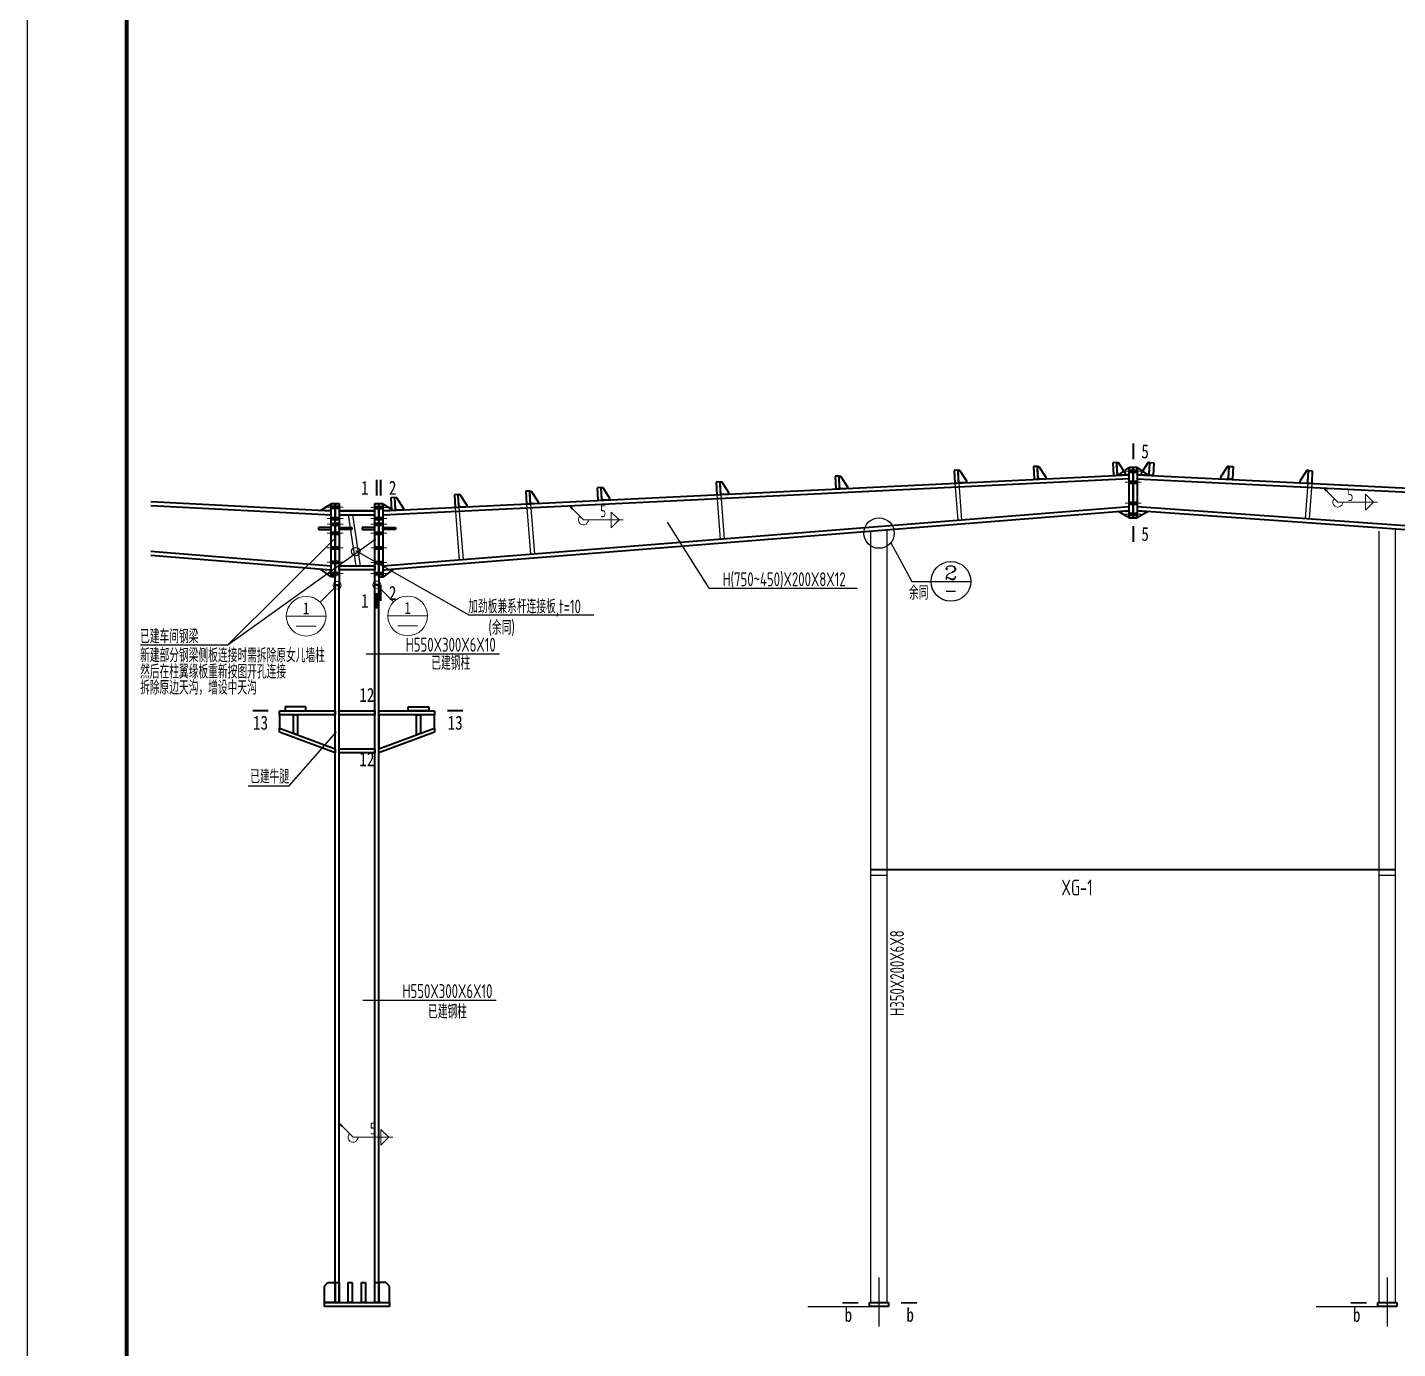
# Model space of a CAD drawing. Extents: x 2303022 to 2899168, y 17226141 to 18257813.
# Drawn here: x 2536210 to 2570717, y 17286835 to 17320104 of the extents above; entities that cross this region are included whole.
import ezdxf
from ezdxf.enums import TextEntityAlignment as Align

# ---------------------------------------------------------------- set-up
doc = ezdxf.new("R2010")
doc.units = 0
doc.header["$LTSCALE"] = 1000
doc.header["$MEASUREMENT"] = 0
doc.linetypes.add('DOTE', pattern=[2.42, 2, -0.2, 0.02, -0.2])
for name, color, linetype, lineweight in [('10', 7, 'Continuous', 35), ('114', 2, 'Continuous', 18), ('12', 2, 'Continuous', 35), ('14', 2, 'Continuous', 35), ('墙线__粗线', 7, 'Continuous', 18), ('焊缝标注', 9, 'Continuous', 18), ('索引符号标注', 9, 'Continuous', 18)]:
    doc.layers.add(name, color=color, linetype=linetype, lineweight=lineweight)
for name, color, linetype in [('11', 3, 'Continuous'), ('3T_WOOD', 21, 'Continuous'), ('BALCONY', 6, 'Continuous'), ('FRAMING', 2, 'Continuous'), ('PUB_DIM', 161, 'Continuous'), ('TK', 4, 'Continuous')]:
    doc.layers.add(name, color=color, linetype=linetype)
doc.styles.add('COMP', font='COMPLEX.shx', dxfattribs={"bigfont": 'hztxt'})
doc.styles.add('FromPkpm', font='Pkpmeng', dxfattribs={"width": 0.7, "bigfont": 'hztxt'})
doc.styles.add('TSSD_Dimension', font='Tssdeng.shx', dxfattribs={"width": 0.7, "bigfont": 'hztxt.shx'})
doc.styles.add('TSSD_REIN', font='tssdeng.shx', dxfattribs={"width": 0.7, "bigfont": 'tssdchn.shx'})
doc.styles.add('图框字体', font='', dxfattribs={"width": 0.8})
doc.styles.add('宋体', font='', dxfattribs={"width": 0.8})
doc.styles.add('黑体', font='simhei.ttf', dxfattribs={"width": 0.8})
doc.styles.get('图框字体').set_extended_font_data('NSimSun')
doc.styles.get('宋体').set_extended_font_data('SimSun')

# ---------------------------------------------------------------- blocks, each defined once
blk = doc.blocks.new('GeYuanFrame_52402328', base_point=(20.09, 4.53))
at = {"layer": 'TK'}
blk.add_lwpolyline([(20.09, 4.53), (20.09, 598.53), (1491.09, 598.53), (1491.09, 4.53)], close=True, dxfattribs=at)
at = {"layer": 'TK', "const_width": 1}
blk.add_lwpolyline([(45.09, 588.53), (1481.09, 588.53), (1481.09, 14.53), (45.09, 14.53)], close=True, dxfattribs=at)
blk = doc.blocks.new('_INDEX')
blk.add_line((-0.5, 0), (0.5, 0))
blk.add_circle((0, 0), 0.5)
at = {"style": 'COMP'}
for tag, width, p, p2 in [('1', 2.333333, (-0.17, 0.05), (0.17, 0.05)), ('-', 1.166667, (-0.17, -0.39), (0.17, -0.39))]:
    blk.add_attdef(tag, text='', height=0.34, dxfattribs=dict(at, width=width)).set_placement(p, p2, align=Align.FIT)

msp = doc.modelspace()

# ---------------------------------------------------------------- hatches: boundary and pattern name
at = {"layer": '焊缝标注'}
for points in [[(2568858.5, 17308505.8), (2568918.3, 17308424.3), (2568939.6, 17308445.5)], [(2549858.5, 17308055.8), (2549918.4, 17307974.3), (2549939.6, 17307995.5)], [(2544058.5, 17292510.8), (2544118.4, 17292429.3), (2544139.6, 17292450.4)]]:
    msp.add_hatch(color=256, dxfattribs=at).paths.add_polyline_path(points)

# ---------------------------------------------------------------- linework, layer by layer
at = {"color": 3, "lineweight": 35, "ltscale": 100}
for p, q in [((2545158.5, 17307927.5), (2563958.5, 17308841.1)), ((2545158.5, 17307827.4), (2563958.5, 17308741)), ((2564158.5, 17308840.9), (2582958.5, 17307900.9)), ((2564158.5, 17308740.8), (2582958.5, 17307800.8)), ((2539315.4, 17308162.6), (2543858.5, 17307929.3)), ((2539315.4, 17308062.4), (2543858.5, 17307829.2)), ((2545158.5, 17306543.8), (2563958.5, 17308035.9)), ((2564158.5, 17308037.1), (2582958.5, 17306711.6)), ((2545158.5, 17306443.5), (2563958.5, 17307935.6)), ((2564158.5, 17307936.8), (2582958.5, 17306611.3)), ((2539315.4, 17306911.5), (2543858.5, 17306544.5)), ((2539315.4, 17306811.1), (2543858.5, 17306444.2)), ((2543958.5, 17302895.9), (2543958.5, 17306055.2)), ((2543958.5, 17306055.2), (2544058.5, 17306055.2)), ((2544058.5, 17302895.9), (2544058.5, 17306055.2)), ((2544958.5, 17302895.9), (2544958.5, 17306063.5)), ((2544958.5, 17306063.5), (2545058.5, 17306063.5)), ((2545058.5, 17302895.9), (2545058.5, 17306063.5)), ((2543958.5, 17287995.9), (2543958.5, 17302895.9)), ((2544058.5, 17287995.9), (2544058.5, 17302895.9)), ((2544058.5, 17302895.9), (2544958.5, 17302895.9)), ((2544958.5, 17287995.9), (2544958.5, 17302895.9)), ((2545058.5, 17287995.9), (2545058.5, 17302895.9))]:
    msp.add_line(p, q, dxfattribs=at)
for p, q in [((2557454.8, 17298895.9), (2557854.8, 17298895.9)), ((2557454.9, 17298755.6), (2557854.8, 17298755.6)), ((2570254.8, 17298895.9), (2570654.8, 17298895.9)), ((2570254.9, 17298755.6), (2570654.8, 17298755.6))]:
    msp.add_line(p, q)
at = {"layer": '10', "lineweight": 35, "ltscale": 100, "const_width": 50}
for points in [[(2564058.5, 17309628.2), (2564058.5, 17309228.2)], [(2545008.5, 17308712.3), (2545008.5, 17308312.3)], [(2545108.5, 17308712.3), (2545108.5, 17308312.3)], [(2564058.5, 17307148.4), (2564058.5, 17307548.4)], [(2545108.5, 17305663.5), (2545108.5, 17306063.5)], [(2545008.5, 17305463.5), (2545008.5, 17305863.5)], [(2545058.5, 17303495.9), (2545058.5, 17303095.9)], [(2541881.4, 17302895.9), (2542281.4, 17302895.9)], [(2547182.8, 17302895.9), (2546782.8, 17302895.9)], [(2545058.5, 17301475.9), (2545058.5, 17301875.9)]]:
    msp.add_lwpolyline(points, dxfattribs=at)
at = {"layer": '10', "const_width": 45, "elevation": 200}
for points in [[(2556736.9, 17287984.7), (2557136.9, 17287984.7)], [(2558609.9, 17287984.7), (2558209.9, 17287984.7)], [(2569536.9, 17287984.7), (2569936.9, 17287984.7)]]:
    msp.add_lwpolyline(points, dxfattribs=at)
at = {"layer": '11'}
for p, q in [((2557454.8, 17287995.9), (2557454.8, 17307419.4)), ((2557854.8, 17307451.2), (2557854.8, 17287995.9)), ((2570254.8, 17287995.9), (2570254.8, 17307419.4)), ((2570654.8, 17307451.2), (2570654.8, 17287995.9)), ((2555862.9, 17287895.9, -200), (2557418.5, 17287895.9)), ((2568662.9, 17287895.9, -200), (2570218.5, 17287895.9))]:
    msp.add_line(p, q, dxfattribs=at)
at = {"layer": '114', "lineweight": 18, "ltscale": 100}
for p, q in [((2563858.5, 17308931.1), (2564258.5, 17308931.1)), ((2563858.5, 17308651), (2564258.5, 17308651)), ((2563858.5, 17308125.9), (2564258.5, 17308125.9)), ((2543758.5, 17308019.3), (2544158.5, 17308019.3)), ((2543758.5, 17307739.2), (2544158.5, 17307739.2)), ((2544858.5, 17308017.5), (2545258.5, 17308017.5)), ((2544858.5, 17307737.4), (2545258.5, 17307737.4)), ((2563858.5, 17307845.6), (2564258.5, 17307845.6)), ((2543758.5, 17307599.2), (2544158.5, 17307599.2)), ((2543758.5, 17307369.2), (2544158.5, 17307369.2)), ((2544858.5, 17307597.4), (2545258.5, 17307597.4)), ((2544858.5, 17307367.4), (2545258.5, 17307367.4)), ((2543758.5, 17307001.2), (2544158.5, 17307001.2)), ((2544858.5, 17307001.4), (2545258.5, 17307001.4)), ((2543758.5, 17306634.5), (2544158.5, 17306634.5)), ((2543758.5, 17306354.2), (2544158.5, 17306354.2)), ((2544858.5, 17306633.8), (2545258.5, 17306633.8)), ((2544858.5, 17306353.5), (2545258.5, 17306353.5))]:
    msp.add_line(p, q, dxfattribs=at)
at = {"layer": '114', "color": 1, "lineweight": 70, "ltscale": 100}
for p, q in [((2563958.5, 17308931.1), (2564158.5, 17308931.1)), ((2563958.5, 17308651), (2564158.5, 17308651)), ((2563958.5, 17308125.9), (2564158.5, 17308125.9)), ((2543858.5, 17308019.3), (2544058.5, 17308019.3)), ((2543858.5, 17307739.2), (2544058.5, 17307739.2)), ((2544958.5, 17308017.5), (2545158.5, 17308017.5)), ((2544958.5, 17307737.4), (2545158.5, 17307737.4)), ((2563958.5, 17307845.6), (2564158.5, 17307845.6)), ((2543858.5, 17307599.2), (2544058.5, 17307599.2)), ((2543858.5, 17307369.2), (2544058.5, 17307369.2)), ((2544958.5, 17307597.4), (2545158.5, 17307597.4)), ((2544958.5, 17307367.4), (2545158.5, 17307367.4)), ((2543858.5, 17307001.2), (2544058.5, 17307001.2)), ((2544958.5, 17307001.4), (2545158.5, 17307001.4)), ((2543858.5, 17306634.5), (2544058.5, 17306634.5)), ((2543858.5, 17306354.2), (2544058.5, 17306354.2)), ((2544958.5, 17306633.8), (2545158.5, 17306633.8)), ((2544958.5, 17306353.5), (2545158.5, 17306353.5))]:
    msp.add_line(p, q, dxfattribs=at)
at = {"layer": '12', "lineweight": 35, "ltscale": 100}
for p, q in [((2563642.5, 17309146.4), (2563542.6, 17309141.2)), ((2563542.6, 17309141.2), (2563559.1, 17308821.7)), ((2563659, 17308826.8), (2563642.5, 17309146.4)), ((2564458, 17308826.8), (2564474.5, 17309146.4)), ((2564474.5, 17309146.4), (2564574.4, 17309141.2)), ((2564574.4, 17309141.2), (2564557.9, 17308821.7)), ((2556650.8, 17308806.1), (2556550.9, 17308801.5)), ((2556550.9, 17308801.5), (2556565.5, 17308481.8)), ((2556665.4, 17308486.4), (2556650.8, 17308806.1)), ((2559647.2, 17308952.2), (2559547.4, 17308947.1)), ((2559547.4, 17308947.1), (2559563.8, 17308627.5)), ((2559663.7, 17308632.7), (2559647.2, 17308952.2)), ((2561644.9, 17309049.3), (2561545, 17309044.2)), ((2561545, 17309044.2), (2561561.5, 17308724.6)), ((2561561.5, 17308724.6), (2561661.3, 17308729.7)), ((2561661.3, 17308729.7), (2561644.9, 17309049.3)), ((2563559.1, 17308821.7), (2563659, 17308826.8)), ((2564557.9, 17308821.7), (2564458, 17308826.8)), ((2566455.7, 17308729.7), (2566472.1, 17309049.3)), ((2566555.5, 17308724.6), (2566455.7, 17308729.7)), ((2566472.1, 17309049.3), (2566572, 17309044.2)), ((2566572, 17309044.2), (2566555.5, 17308724.6)), ((2568453, 17308626.2), (2568469, 17308945.8)), ((2568469, 17308945.8), (2568568.9, 17308940.8)), ((2568568.9, 17308940.8), (2568552.9, 17308621.2)), ((2548860, 17308428.1), (2548760.1, 17308422.9)), ((2548760.1, 17308422.9), (2548776.6, 17308103.3)), ((2548876.4, 17308108.5), (2548860, 17308428.1)), ((2550657.9, 17308515.4), (2550558, 17308510.3)), ((2550558, 17308510.3), (2550574.5, 17308190.7)), ((2550674.3, 17308195.8), (2550657.9, 17308515.4)), ((2553654.3, 17308661), (2553554.5, 17308655.9)), ((2553554.5, 17308655.9), (2553570.9, 17308336.3)), ((2553670.8, 17308341.5), (2553654.3, 17308661)), ((2556565.5, 17308481.8), (2556665.4, 17308486.4)), ((2559563.8, 17308627.5), (2559663.7, 17308632.7)), ((2568552.9, 17308621.2), (2568453, 17308626.2)), ((2545464, 17308263), (2545364.2, 17308257.9)), ((2545364.2, 17308257.9), (2545380.6, 17307938.3)), ((2545480.5, 17307943.5), (2545464, 17308263)), ((2547062.2, 17308340.7), (2546962.3, 17308335.6)), ((2546962.3, 17308335.6), (2546978.7, 17308016)), ((2547078.6, 17308021.1), (2547062.2, 17308340.7)), ((2548776.6, 17308103.3), (2548876.4, 17308108.5)), ((2550574.5, 17308190.7), (2550674.3, 17308195.8)), ((2553570.9, 17308336.3), (2553670.8, 17308341.5)), ((2545380.6, 17307938.3), (2545480.5, 17307943.5)), ((2546978.7, 17308016), (2547078.6, 17308021.1))]:
    msp.add_line(p, q, dxfattribs=at)
at = {"layer": '12'}
for p, q in [((2557418.5, 17287995.9), (2557898.5, 17287995.9)), ((2557418.5, 17287895.9), (2557418.5, 17287995.9)), ((2557898.5, 17287895.9), (2557418.5, 17287895.9)), ((2557898.5, 17287995.9), (2557898.5, 17287895.9)), ((2570218.5, 17287995.9), (2570698.5, 17287995.9)), ((2570218.5, 17287895.9), (2570218.5, 17287995.9)), ((2570698.5, 17287895.9), (2570218.5, 17287895.9)), ((2570698.5, 17287995.9), (2570698.5, 17287895.9))]:
    msp.add_line(p, q, dxfattribs=at)
at = {"layer": '12', "lineweight": 35, "ltscale": 100}
for points in [[(2563856.6, 17308877.1), (2563858.7, 17308837.1), (2563698.9, 17308828.9), (2563656.9, 17308866.8), (2563642.5, 17309146.4), (2563682.4, 17309148.5)], [(2564260.4, 17308877.1), (2564258.3, 17308837.1), (2564418.1, 17308828.9), (2564460.1, 17308866.8), (2564474.5, 17309146.4), (2564434.6, 17309148.5)], [(2556863.4, 17308535.5), (2556865.2, 17308495.5), (2556705.4, 17308488.2), (2556663.6, 17308526.3), (2556650.8, 17308806.1), (2556690.8, 17308807.9)], [(2559861.4, 17308682.9), (2559863.4, 17308643), (2559703.6, 17308634.7), (2559661.6, 17308672.6), (2559647.2, 17308952.2), (2559687.2, 17308954.3)], [(2561859, 17308780), (2561861.1, 17308740), (2561701.3, 17308731.8), (2561659.3, 17308769.7), (2561644.9, 17309049.3), (2561684.8, 17309051.4)], [(2566258, 17308780), (2566255.9, 17308740), (2566415.7, 17308731.8), (2566457.7, 17308769.7), (2566472.1, 17309049.3), (2566432.2, 17309051.4)], [(2568255.3, 17308676.1), (2568253.3, 17308636.2), (2568413.1, 17308628.2), (2568455, 17308666.2), (2568469, 17308945.8), (2568429, 17308947.8)], [(2549074.1, 17308158.7), (2549076.2, 17308118.8), (2548916.4, 17308110.5), (2548874.4, 17308148.4), (2548860, 17308428.1), (2548899.9, 17308430.1)], [(2550872, 17308246.1), (2550874.1, 17308206.1), (2550714.3, 17308197.9), (2550672.3, 17308235.8), (2550657.9, 17308515.4), (2550697.8, 17308517.5)], [(2553868.5, 17308391.7), (2553870.5, 17308351.7), (2553710.7, 17308343.5), (2553668.7, 17308381.4), (2553654.3, 17308661), (2553694.3, 17308663.1)], [(2545678.2, 17307993.7), (2545680.2, 17307953.7), (2545520.4, 17307945.5), (2545478.4, 17307983.4), (2545464, 17308263), (2545504, 17308265.1)], [(2547276.3, 17308071.4), (2547278.3, 17308031.4), (2547118.6, 17308023.2), (2547076.6, 17308061.1), (2547062.2, 17308340.7), (2547102.1, 17308342.8)]]:
    msp.add_lwpolyline(points, close=True, dxfattribs=at)
at = {"layer": '14', "lineweight": 35, "ltscale": 100}
for p, q in [((2563678.8, 17308827.5), (2563958.5, 17309021.1)), ((2563918.5, 17308839.1), (2563678.8, 17308827.5)), ((2563958.5, 17308881.1), (2563918.5, 17308839.1)), ((2563958.5, 17307748.4), (2563958.5, 17309028.2)), ((2563958.5, 17309028.2), (2564058.5, 17309028.2)), ((2563958.5, 17309021.1), (2563958.5, 17308881.1)), ((2564058.5, 17307748.4), (2564058.5, 17309028.2)), ((2564058.5, 17309028.2), (2564158.5, 17309028.2)), ((2564058.5, 17309028.2), (2564058.5, 17307748.4)), ((2564158.5, 17309028.2), (2564158.5, 17307748.4)), ((2564158.5, 17308880.9), (2564158.5, 17309020.9)), ((2564158.5, 17309020.9), (2564438.1, 17308826.9)), ((2564198.4, 17308838.9), (2564158.5, 17308880.9)), ((2564438.1, 17308826.9), (2564198.4, 17308838.9)), ((2543588.9, 17307943.1), (2543858.5, 17308109.3)), ((2543858.5, 17306265.2), (2543858.5, 17308114.1)), ((2543858.5, 17308114.1), (2543958.5, 17308114.1)), ((2543858.5, 17308109.3), (2543858.5, 17307969.3)), ((2543958.5, 17306055.2), (2543958.5, 17308114.1)), ((2543958.5, 17308114.1), (2544058.5, 17308114.1)), ((2543958.5, 17308114.1), (2543958.5, 17306265.2)), ((2544058.5, 17308114.1), (2544058.5, 17306055.2)), ((2544058.5, 17308114.1), (2544058.5, 17307929.3)), ((2544958.5, 17307929.3), (2544958.5, 17308114.1)), ((2544958.5, 17306063.5), (2544958.5, 17308112.3)), ((2544958.5, 17308112.3), (2545058.5, 17308112.3)), ((2545058.5, 17308112.3), (2545058.5, 17306063.5)), ((2545058.5, 17306263.5), (2545058.5, 17308112.3)), ((2545058.5, 17308112.3), (2545158.5, 17308112.3)), ((2545158.5, 17308112.3), (2545158.5, 17306263.5)), ((2545158.5, 17307967.5), (2545158.5, 17308107.5)), ((2545158.5, 17308107.5), (2545428.2, 17307940.6)), ((2543818.6, 17307931.4), (2543588.9, 17307943.1)), ((2543858.5, 17307969.3), (2543818.6, 17307931.4)), ((2544058.5, 17307929.3), (2544958.5, 17307929.3)), ((2544958.5, 17307927.5), (2544058.5, 17307929.3)), ((2544058.5, 17307929.3), (2544058.5, 17307829.2)), ((2544058.5, 17307829.2), (2544958.5, 17307827.4)), ((2544958.5, 17307827.4), (2544958.5, 17307927.5)), ((2545198.5, 17307929.5), (2545158.5, 17307967.5)), ((2545428.2, 17307940.6), (2545198.5, 17307929.5)), ((2563679.3, 17307913.4), (2563918.6, 17307932.4)), ((2563958.5, 17307755.6), (2563679.3, 17307913.4)), ((2563918.6, 17307932.4), (2563958.5, 17307895.6)), ((2563958.5, 17307895.6), (2563958.5, 17307755.6)), ((2564058.5, 17307748.4), (2563958.5, 17307748.4)), ((2564158.5, 17307748.4), (2564058.5, 17307748.4)), ((2564158.5, 17307896.8), (2564198.4, 17307934)), ((2564437.8, 17307917.1), (2564158.5, 17307756.8)), ((2564158.5, 17307756.8), (2564158.5, 17307896.8)), ((2564198.4, 17307934), (2564437.8, 17307917.1)), ((2543858.5, 17307509.2), (2543538.5, 17307509.2)), ((2543538.5, 17307509.2), (2543538.5, 17307459.2)), ((2543538.5, 17307459.2), (2543858.5, 17307459.2)), ((2543858.5, 17307459.2), (2543858.5, 17307509.2)), ((2544058.5, 17307509.2), (2544378.5, 17307509.2)), ((2544058.5, 17307459.2), (2544058.5, 17307509.2)), ((2544378.5, 17307459.2), (2544058.5, 17307459.2)), ((2544378.5, 17307509.2), (2544378.5, 17307459.2)), ((2544958.5, 17307507.4), (2544638.5, 17307507.4)), ((2544638.5, 17307507.4), (2544638.5, 17307457.4)), ((2544638.5, 17307457.4), (2544958.5, 17307457.4)), ((2544958.5, 17307457.4), (2544958.5, 17307507.4)), ((2545158.5, 17307507.4), (2545478.5, 17307507.4)), ((2545158.5, 17307457.4), (2545158.5, 17307507.4)), ((2545478.5, 17307457.4), (2545158.5, 17307457.4)), ((2545478.5, 17307507.4), (2545478.5, 17307457.4)), ((2543858.5, 17306265.2), (2543589.4, 17306465.9)), ((2543589.4, 17306465.9), (2543818.6, 17306447.4)), ((2543818.6, 17306447.4), (2543858.5, 17306404.2)), ((2543858.5, 17306404.2), (2543858.5, 17306265.2)), ((2544058.5, 17306544.5), (2544958.5, 17306543.8)), ((2544058.5, 17306444.2), (2544058.5, 17306544.5)), ((2544958.5, 17306443.5), (2544058.5, 17306444.2)), ((2544958.5, 17306543.8), (2544958.5, 17306443.5)), ((2545427.7, 17306464.9), (2545158.5, 17306263.5)), ((2545158.5, 17306403.5), (2545198.4, 17306446.7)), ((2545158.5, 17306263.5), (2545158.5, 17306403.5)), ((2545198.4, 17306446.7), (2545427.7, 17306464.9)), ((2543958.5, 17306265.2), (2543858.5, 17306265.2)), ((2544058.5, 17306055.2), (2543958.5, 17306055.2)), ((2545058.5, 17306063.5), (2544958.5, 17306063.5)), ((2545158.5, 17306263.5), (2545058.5, 17306263.5)), ((2542558.5, 17302895.9), (2543958.5, 17302895.9)), ((2542558.5, 17302795.9), (2542558.5, 17302895.9)), ((2543218.5, 17302995.9), (2542698.5, 17302995.9)), ((2542698.5, 17302995.9), (2542698.5, 17302895.9)), ((2542698.5, 17302895.9), (2543218.5, 17302895.9)), ((2543218.5, 17302895.9), (2543218.5, 17302995.9)), ((2543958.5, 17302895.9), (2543958.5, 17302795.9)), ((2544058.5, 17302895.9), (2544958.5, 17302895.9)), ((2544058.5, 17302895.9), (2544958.5, 17302895.9)), ((2544058.5, 17302795.9), (2544058.5, 17302895.9)), ((2544958.5, 17302895.9), (2544958.5, 17302795.9)), ((2545058.5, 17302895.9), (2546458.5, 17302895.9)), ((2545058.5, 17302795.9), (2545058.5, 17302895.9)), ((2545798.5, 17302995.9), (2546318.5, 17302995.9)), ((2545798.5, 17302895.9), (2545798.5, 17302995.9)), ((2546318.5, 17302895.9), (2545798.5, 17302895.9)), ((2546318.5, 17302995.9), (2546318.5, 17302895.9)), ((2546458.5, 17302895.9), (2546458.5, 17302795.9)), ((2543958.5, 17302795.9), (2542558.5, 17302795.9)), ((2542558.5, 17302795.9), (2542558.5, 17302455.9)), ((2543958.5, 17302795.9), (2542558.5, 17302795.9)), ((2542908.5, 17302325.9), (2542908.5, 17302795.9)), ((2542908.5, 17302795.9), (2543008.5, 17302795.9)), ((2543008.5, 17302795.9), (2543008.5, 17302288.8)), ((2543958.5, 17301935.9), (2543958.5, 17302795.9)), ((2544958.5, 17302795.9), (2544058.5, 17302795.9)), ((2544958.5, 17302795.9), (2544058.5, 17302795.9)), ((2546458.5, 17302795.9), (2545058.5, 17302795.9)), ((2545058.5, 17302795.9), (2545058.5, 17301935.9)), ((2546458.5, 17302795.9), (2545058.5, 17302795.9)), ((2546008.5, 17302288.8), (2546008.5, 17302795.9)), ((2546008.5, 17302795.9), (2546108.5, 17302795.9)), ((2546108.5, 17302795.9), (2546108.5, 17302325.9)), ((2546458.5, 17302455.9), (2546458.5, 17302795.9)), ((2542558.5, 17302455.9), (2543958.5, 17301935.9)), ((2542558.5, 17302455.9), (2543958.5, 17301935.9)), ((2542558.5, 17302355.9), (2542558.5, 17302455.9)), ((2543958.5, 17301835.9), (2542558.5, 17302355.9)), ((2543008.5, 17302288.8), (2542908.5, 17302325.9)), ((2545058.5, 17301935.9), (2546458.5, 17302455.9)), ((2545058.5, 17301935.9), (2546458.5, 17302455.9)), ((2546458.5, 17302355.9), (2545058.5, 17301835.9)), ((2546108.5, 17302325.9), (2546008.5, 17302288.8)), ((2546458.5, 17302455.9), (2546458.5, 17302355.9)), ((2543958.5, 17301935.9), (2543958.5, 17301835.9)), ((2544058.5, 17301935.9), (2544958.5, 17301935.9)), ((2544058.5, 17301835.9), (2544058.5, 17301935.9)), ((2544958.5, 17301835.9), (2544058.5, 17301835.9)), ((2544958.5, 17301935.9), (2544958.5, 17301835.9)), ((2545058.5, 17301835.9), (2545058.5, 17301935.9)), ((2543688.5, 17288405.9), (2543778.5, 17288495.9)), ((2543688.5, 17287995.9), (2543688.5, 17288405.9)), ((2543778.5, 17288495.9), (2543958.5, 17288495.9)), ((2543958.5, 17288495.9), (2543958.5, 17288035.9)), ((2543958.5, 17287995.9), (2543958.5, 17288495.9)), ((2543958.5, 17288495.9), (2544058.5, 17288495.9)), ((2544058.5, 17288495.9), (2544058.5, 17287995.9)), ((2544291.8, 17287995.9), (2544291.8, 17288495.9)), ((2544291.8, 17288495.9), (2544391.8, 17288495.9)), ((2544391.8, 17288495.9), (2544391.8, 17287995.9)), ((2544625.2, 17287995.9), (2544625.2, 17288495.9)), ((2544625.2, 17288495.9), (2544725.2, 17288495.9)), ((2544725.2, 17288495.9), (2544725.2, 17287995.9)), ((2544958.5, 17287995.9), (2544958.5, 17288495.9)), ((2544958.5, 17288495.9), (2545058.5, 17288495.9)), ((2545058.5, 17288495.9), (2545058.5, 17288035.9)), ((2545238.5, 17288495.9), (2545058.5, 17288495.9)), ((2545058.5, 17288495.9), (2545058.5, 17287995.9)), ((2545328.5, 17288405.9), (2545238.5, 17288495.9)), ((2545328.5, 17287995.9), (2545328.5, 17288405.9)), ((2543958.5, 17288035.9), (2543918.5, 17287995.9)), ((2545058.5, 17288035.9), (2545098.5, 17287995.9)), ((2543688.5, 17287895.9), (2543688.5, 17287995.9)), ((2543688.5, 17287995.9), (2545328.5, 17287995.9)), ((2543918.5, 17287995.9), (2543688.5, 17287995.9)), ((2545328.5, 17287895.9), (2543688.5, 17287895.9)), ((2544058.5, 17287995.9), (2543958.5, 17287995.9)), ((2544391.8, 17287995.9), (2544291.8, 17287995.9)), ((2544725.2, 17287995.9), (2544625.2, 17287995.9)), ((2545058.5, 17287995.9), (2544958.5, 17287995.9)), ((2545098.5, 17287995.9), (2545328.5, 17287995.9)), ((2545328.5, 17287995.9), (2545328.5, 17287895.9))]:
    msp.add_line(p, q, dxfattribs=at)
at = {"layer": '3T_WOOD', "color": 6}
for p, q in [((2557658.5, 17287395), (2557658.5, 17288624.3)), ((2570458.5, 17287395), (2570458.5, 17288624.3))]:
    msp.add_line(p, q, dxfattribs=at)
at = {"layer": '3T_WOOD'}
for points in [[(2559563.8, 17308627.5), (2559638, 17307693)], [(2559663.7, 17308632.7), (2559737.9, 17307698.1)], [(2568453, 17308626.2), (2568390.3, 17307736.7)], [(2568552.9, 17308621.2), (2568490.2, 17307731.7)], [(2548776.6, 17308103.3), (2548877, 17306838.9)], [(2548876.5, 17308108.5), (2548976.6, 17306846.9)], [(2553570.9, 17308336.3), (2553659.6, 17307218.5)], [(2553670.8, 17308341.5), (2553759.3, 17307226.4)], [(2544287.8, 17307828.7), (2544480.4, 17306544.2)], [(2544397.1, 17307828.7), (2544589.7, 17306544.2)], [(2546978.7, 17308016), (2547083.5, 17306696.6)], [(2547078.6, 17308021.1), (2547183.1, 17306704.5)]]:
    msp.add_lwpolyline(points, dxfattribs=at)
msp.add_circle((2544479.7, 17306906), 105.5, dxfattribs=at)
at = {"layer": 'BALCONY'}
for p, q in [((2553381.3, 17305980, -3.6), (2552330.6, 17307648)), ((2547320, 17305311.8), (2544480.8, 17306926.4)), ((2553381.3, 17305980, -3.6), (2557108.4, 17305980, -3.6)), ((2547320, 17305311.8), (2550476.5, 17305311.8)), ((2544742.9, 17304332.9), (2548096.1, 17304332.9)), ((2544660.5, 17295609.7), (2548013.6, 17295609.7))]:
    msp.add_line(p, q, dxfattribs=at)
for points in [[(2539057.2, 17304557), (2541255.5, 17304557), (2543958.5, 17307239.4)], [(2541255.5, 17304557), (2544981.3, 17307229.5)], [(2541766, 17301007), (2542798.4, 17301007), (2543993.3, 17302363.5)]]:
    msp.add_lwpolyline(points, dxfattribs=at)
at = {"layer": 'FRAMING', "linetype": 'DOTE', "const_width": 50}
msp.add_lwpolyline([(2557454.8, 17298895.9), (2570654.8, 17298895.9)], dxfattribs=at)
at = {"layer": 'PUB_DIM'}
for p, q in [((2557953.9, 17307126.1), (2558481, 17306153.9)), ((2558481, 17306153.9), (2558967.8, 17306153.9))]:
    msp.add_line(p, q, dxfattribs=at)
msp.add_circle((2557658, 17307370.4), 383.7, dxfattribs=at)
at = {"layer": '墙线__粗线', "lineweight": 18, "ltscale": 100}
for centre in [(2544008.5, 17306055.2), (2545008.5, 17306063.5)]:
    msp.add_circle(centre, 100, dxfattribs=at)
at = {"layer": '焊缝标注', "lineweight": 18, "ltscale": 100}
for p, q in [((2568858.5, 17308505.8), (2569211, 17308151.3)), ((2549858.5, 17308055.8), (2550211.1, 17307701.3)), ((2569211, 17308151.3), (2570211, 17308151.3)), ((2569911, 17308351.3), (2570111, 17308151.3)), ((2569911, 17308151.3), (2569911, 17308351.3)), ((2569911, 17307951.3), (2570111, 17308151.3)), ((2569911, 17308151.3), (2569911, 17307951.3)), ((2550211.1, 17307701.3), (2551211.1, 17307701.3)), ((2550911.1, 17307901.3), (2551111.1, 17307701.3)), ((2550911.1, 17307701.3), (2550911.1, 17307901.3)), ((2550911.1, 17307501.3), (2551111.1, 17307701.3)), ((2550911.1, 17307701.3), (2550911.1, 17307501.3)), ((2544058.5, 17292510.8), (2544411.1, 17292156.2)), ((2545111.1, 17292356.2), (2545311.1, 17292156.2)), ((2545111.1, 17292156.2), (2545111.1, 17292356.2)), ((2544411.1, 17292156.2), (2545411.1, 17292156.2)), ((2545111.1, 17291956.2), (2545311.1, 17292156.2)), ((2545111.1, 17292156.2), (2545111.1, 17291956.2))]:
    msp.add_line(p, q, dxfattribs=at)
at = {"layer": '焊缝标注', "linetype": 'Continuous'}
for points in [[(2568858.5, 17308505.8), (2568918.3, 17308424.3), (2568939.6, 17308445.5)], [(2549858.5, 17308055.8), (2549918.4, 17307974.3), (2549939.6, 17307995.5)], [(2544058.5, 17292510.8), (2544118.4, 17292429.3), (2544139.6, 17292450.4)]]:
    msp.add_lwpolyline(points, close=True, dxfattribs=at)
at = {"layer": '焊缝标注', "lineweight": 18, "ltscale": 100}
for centre, start in [((2569211, 17308151.3), 134.8405), ((2550211.1, 17307701.3), 134.84026), ((2544411.1, 17292156.2), 134.84032)]:
    msp.add_arc(centre, 125, start, 0, dxfattribs=at)
at = {"layer": '索引符号标注', "lineweight": 18, "ltscale": 100}
for p, q in [((2543937.8, 17305984.5), (2543584.2, 17305631)), ((2545079.2, 17305992.8), (2545432.8, 17305639.2)), ((2542730.7, 17305277.4), (2543730.7, 17305277.4)), ((2545286.3, 17305285.7), (2546286.3, 17305285.7)), ((2542980.7, 17305027.4), (2543480.7, 17305027.4)), ((2545536.3, 17305035.7), (2546036.3, 17305035.7))]:
    msp.add_line(p, q, dxfattribs=at)
for centre in [(2543230.7, 17305277.4), (2545786.3, 17305285.7)]:
    msp.add_circle(centre, 500, dxfattribs=at)

# ---------------------------------------------------------------- block references
at = {"layer": '3T_WOOD', "xscale": 100, "yscale": 100, "zscale": 100}
msp.add_blockref('GeYuanFrame_52402328', (2536209.8, 17264101.1), dxfattribs=at)
at = {"layer": 'PUB_DIM'}
ref = msp.add_blockref('_INDEX', (2559467.8, 17306153.9), dxfattribs=dict(at, xscale=1000, yscale=1000, zscale=1000))
ref.add_attrib('1', '2', dxfattribs={"layer": '0', "height": 340, "style": 'COMP', "width": 1.5}).set_placement((2559297.8, 17306203.9), (2559637.8, 17306203.9), align=Align.FIT)
ref.add_attrib('-', '-', dxfattribs={"layer": '0', "height": 340, "style": 'COMP', "width": 1.166667}).set_placement((2559297.8, 17305763.9), (2559637.8, 17305763.9), align=Align.FIT)

# ---------------------------------------------------------------- texts
at = {"layer": '10', "lineweight": 25, "style": '宋体', "width": 0.8}
for s, p in [('5', (2564358.5, 17309428.2)), ('1', (2544708.5, 17308512.3)), ('2', (2545408.5, 17308512.3)), ('5', (2564358.5, 17307348.4)), ('2', (2545408.5, 17305863.5)), ('1', (2544708.5, 17305663.5)), ('12', (2544758.5, 17303295.9)), ('13', (2542081.4, 17302595.9)), ('13', (2546982.8, 17302595.9)), ('12', (2544758.5, 17301675.9))]:
    msp.add_text(s, height=350, dxfattribs=at).set_placement(p, align=Align.MIDDLE_CENTER)
at = {"layer": '10', "style": '图框字体', "width": 0.8}
for p in [(2556790.4, 17287509.7), (2558346.5, 17287509.7), (2569590.4, 17287509.7)]:
    msp.add_text('b', height=350, dxfattribs=at).set_placement(p)
at = {"layer": 'BALCONY', "style": 'TSSD_Dimension', "width": 0.7}
for s, p in [('H(750~450)X200X8X12', (2555266.9, 17306208, -3.6)), ('余同', (2558655.7, 17305887.8, -200)), ('H550X300X6X10', (2546871.6, 17304560.9)), ('已建钢柱', (2546871.6, 17304117.2)), ('已建牛腿', (2542310.2, 17301256.5)), ('H550X300X6X10', (2546789.2, 17295837.8)), ('已建钢柱', (2546789.2, 17295337.7))]:
    msp.add_text(s, height=350, dxfattribs=at).set_placement(p, align=Align.MIDDLE)
at = {"layer": 'BALCONY', "width": 0.7}
for s, height, style, p in [('加劲板兼系杆连接板,t=10', 350, 'TSSD_Dimension', (2547310.6, 17305347.4)), ('已建车间钢梁', 350, 'TSSD_Dimension', (2539047.9, 17304592.6)), ('(余同)', 350, 'TSSD_Dimension', (2547821, 17304813.8)), ('新建部分钢梁侧板连接时需拆除原女儿墙柱', 350, 'TSSD_Dimension', (2539047.9, 17304115.8)), ('然后在柱翼缘板重新按图开孔连接', 350, 'TSSD_Dimension', (2539047.9, 17303707.3)), ('拆除原边天沟，增设中天沟', 350, 'TSSD_Dimension', (2539047.9, 17303304.5)), ('XG-1', 400, 'TSSD_REIN', (2562250.5, 17298245.5, 2180))]:
    msp.add_text(s, height=height, dxfattribs=dict(at, style=style)).set_placement(p)
at = {"layer": 'BALCONY', "style": 'TSSD_Dimension', "width": 0.7}
msp.add_text('H350X200X6X8', height=350, rotation=90, dxfattribs=at).set_placement((2558110.8, 17296291.3, 1287), align=Align.MIDDLE)
at = {"layer": '焊缝标注', "lineweight": 25, "style": 'FromPkpm', "width": 0.7}
for p in [(2569528.1, 17308175), (2550711.1, 17307771.3), (2544911.1, 17292226.2)]:
    msp.add_text('5', height=300, dxfattribs=at).set_placement(p, align=Align.CENTER)
at = {"layer": '索引符号标注', "lineweight": 25, "style": '黑体', "width": 0.8}
for p in [(2543230.7, 17305327.4), (2545786.3, 17305335.7)]:
    msp.add_text('1', height=300, dxfattribs=at).set_placement(p, align=Align.CENTER)

doc.saveas('drawing.dxf')
